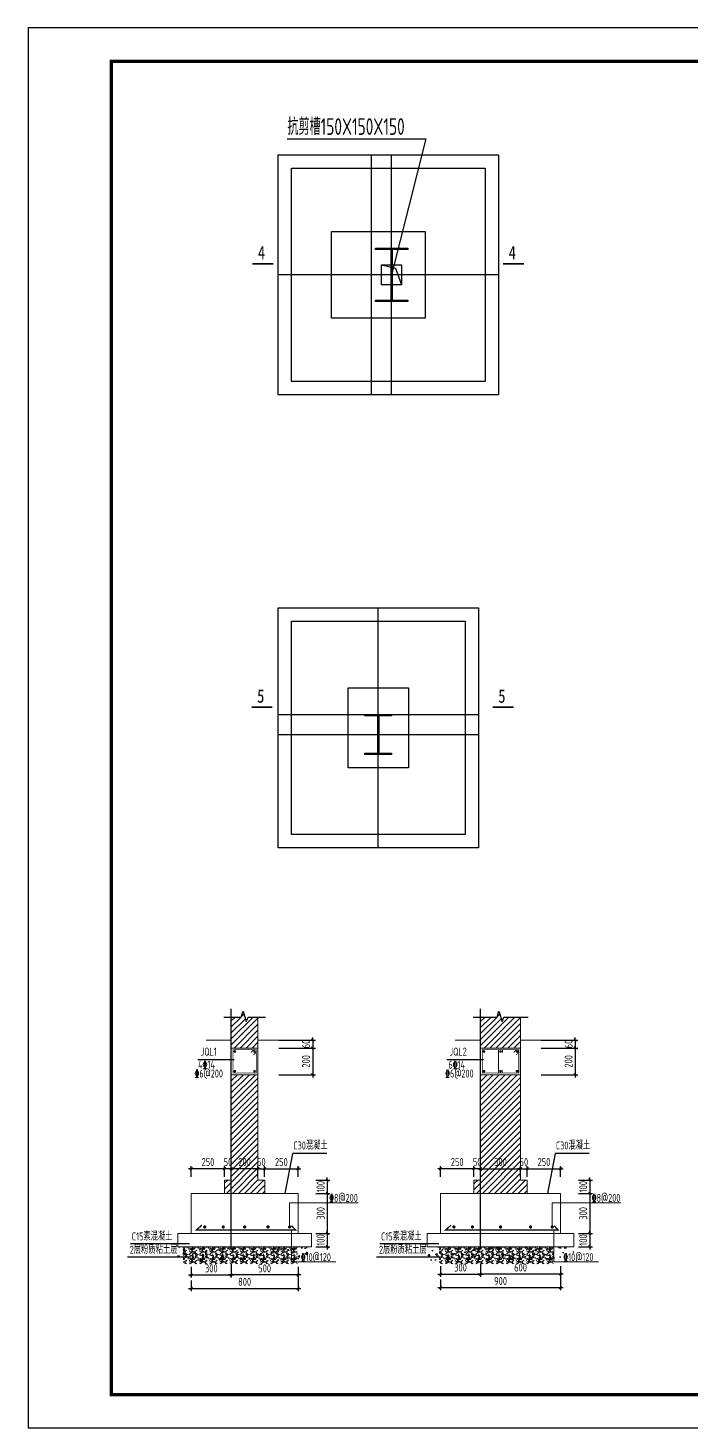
# Model space of a CAD drawing. Extents: x 32461 to 372567, y -698896 to 182569.
# Drawn here: x 231500 to 236476, y -12207 to -1707 of the extents above; entities that cross this region are included whole.
import ezdxf
from ezdxf.enums import TextEntityAlignment as Align

# ---------------------------------------------------------------- set-up
doc = ezdxf.new("R2010")
doc.units = 0
doc.header["$LTSCALE"] = 1000
doc.header["$MEASUREMENT"] = 0
doc.linetypes.add('DOTE', pattern=[2.42, 2, -0.2, 0.02, -0.2])
doc.layers.get('0').update_dxf_attribs({"linetype": 'CONTINUOUS'})
doc.layers.get('Defpoints').update_dxf_attribs({"linetype": 'CONTINUOUS'})
for name, color, linetype in [('AXIS', 3, 'CONTINUOUS'), ('DIM', 3, 'CONTINUOUS'), ('DIM_SYMB', 3, 'CONTINUOUS'), ('DOTE', 252, 'CONTINUOUS'), ('PUB_HATCH', 8, 'CONTINUOUS'), ('PUB_TEXT', 7, 'CONTINUOUS'), ('PUB_TITLE', 4, 'CONTINUOUS'), ('REIN', 1, 'CONTINUOUS'), ('S_BEAMDIMMASS', 2, 'CONTINUOUS'), ('TEXT', 7, 'CONTINUOUS'), ('THIN', 7, 'CONTINUOUS'), ('基础', 2, 'CONTINUOUS'), ('柱', 2, 'CONTINUOUS'), ('钢柱', 3, 'CONTINUOUS')]:
    doc.layers.add(name, color=color, linetype=linetype)
doc.layers.add('填满-深', color=8, linetype='CONTINUOUS', lineweight=5)
doc.layers.add('砖墙', color=6, linetype='CONTINUOUS', lineweight=25)
doc.styles.add('-楷体_GB2312', font='', dxfattribs={"width": 0.8})
doc.styles.add('TSSD_DIMENSION', font='Tssdeng.shx', dxfattribs={"width": 0.8, "bigfont": 'hztxt.shx'})
doc.styles.add('TSSD_REIN', font='atssdeng.shx', dxfattribs={"width": 0.7, "bigfont": 'atssdchn.shx'})
doc.styles.get('-楷体_GB2312').set_extended_font_data('SimSun')
doc.dimstyles.new('TSSD_20_100', dxfattribs={"dimtxt": 300, "dimasz": 100, "dimexe": 100, "dimexo": 250, "dimgap": 100, "dimtad": 1, "dimdec": 0, "dimlfac": 0.2, "dimzin": 0, "dimdsep": 46, "dimtxsty": 'TSSD_DIMENSION', "dimblk": 'ARCHTICK', "dimcen": 0, "dimdle": 100, "dimclrt": 7, "dimadec": 0, "dimazin": 0, "dimtfac": 1, "dimtdec": 0, "dimtix": 1, "dimtmove": 2, "dimatfit": 3, "dimfxl": 0, "dimtolj": 1, "dimtzin": 0, "dimarcsym": 0})
pattern_1 = [(50, (0, 7825.19), (143.452037, -12.550427), [15, -165]), (355, (0, 7825.19), (-27.75027, 150.43843), [12, -132]), (100.4514, (11.95, 7824.14), (115.70188, 137.88791), [12.74804, -140.22842]), (46.1842, (0, 7865.19), (213.44821, -33.1038), [22.5, -247.5]), (96.6356, (17.79, 7862.43), (186.93254, 194.82357), [19.12206, -210.3426]), (351.1842, (0, 7865.19), (186.93239, 194.82372), [18, -198]), (21, (20, 7855.19), (119.38141, -80.52378), [15, -165]), (326, (20, 7855.19), (48.66307, 145.03001), [12, -132]), (71.4514, (29.95, 7848.48), (168.044526, 64.5061), [12.74804, -140.22842]), (37.5, (0, 7825.186), (2.431971, 66.578771), [0, -130.4, 0, -134, 0, -132.5]), (7.5, (0, 7825.186), (52.613907, 78.882342), [0, -76.4, 0, -127.4, 0, -50.5]), (327.5, (-44.6, 7825.186), (106.764487, -4.510974), [0, -50, 0, -156, 0, -207]), (317.5, (-64.6, 7825.19), (116.637234, 20.020996), [0, -65, 0, -103.6, 0, -147])]

# ---------------------------------------------------------------- blocks, each defined once
blk = doc.blocks.new('_ArchTick')
at = {"color": 0, "linetype": 'ByBlock', "const_width": 0.4}
blk.add_lwpolyline([(-0.5, -0.5), (0.5, 0.5)], dxfattribs=at)
blk = doc.blocks.new('*D166')
at = {"layer": 'Defpoints', "color": 0}
for p in [(230673, -34580), (230673, -35080), (231348, -35080)]:
    blk.add_point(p, dxfattribs=at)
at = {"layer": 'DIM', "color": 0, "lineweight": -2}
for p, q in [((230923, -34580), (231448, -34580)), ((231348, -34580), (231348, -34480)), ((231348, -34580), (231348, -35080)), ((230923, -35080), (231448, -35080)), ((231348, -35080), (231348, -35180))]:
    blk.add_line(p, q, dxfattribs=at)
at = {"layer": 'DIM', "color": 0, "lineweight": -2, "xscale": 100, "yscale": 100, "zscale": 100}
for p, rotation in [((231348, -34580), 270), ((231348, -35080), 90)]:
    blk.add_blockref('_ArchTick', p, dxfattribs=dict(at, rotation=rotation))
at = {"layer": 'DIM', "color": 7, "insert": (231098, -34830), "char_height": 300, "attachment_point": 5, "rotation": 90, "style": 'TSSD_DIMENSION'}
blk.add_mtext('\\A1;100', dxfattribs=at)
blk = doc.blocks.new('*D167')
at = {"layer": 'Defpoints', "color": 0}
for p in [(229000, -34155), (228750, -34709), (229000, -34709)]:
    blk.add_point(p, dxfattribs=at)
at = {"layer": 'DIM', "color": 0, "lineweight": -2}
for p, q in [((228750, -34459), (228750, -34055)), ((229000, -34459), (229000, -34055)), ((228750, -34155), (228650, -34155)), ((228750, -34155), (229000, -34155)), ((229000, -34155), (229100, -34155))]:
    blk.add_line(p, q, dxfattribs=at)
at = {"layer": 'DIM', "color": 0, "lineweight": -2, "xscale": 100, "yscale": 100, "zscale": 100}
blk.add_blockref('_ArchTick', (228750, -34155), dxfattribs=at)
at = {"layer": 'DIM', "color": 0, "lineweight": -2, "xscale": 100, "yscale": 100, "zscale": 100, "rotation": 180}
blk.add_blockref('_ArchTick', (229000, -34155), dxfattribs=at)
at = {"layer": 'DIM', "color": 7, "insert": (228875, -33905), "char_height": 300, "attachment_point": 5, "style": 'TSSD_DIMENSION'}
blk.add_mtext('\\A1;50', dxfattribs=at)
blk = doc.blocks.new('*D168')
at = {"layer": 'Defpoints', "color": 0}
for p in [(230250, -34155), (229000, -34709), (230250, -34709)]:
    blk.add_point(p, dxfattribs=at)
at = {"layer": 'DIM', "color": 0, "lineweight": -2}
for p, q in [((229000, -34459), (229000, -34055)), ((230250, -34459), (230250, -34055)), ((228900, -34155), (230350, -34155))]:
    blk.add_line(p, q, dxfattribs=at)
at = {"layer": 'DIM', "color": 0, "lineweight": -2, "xscale": 100, "yscale": 100, "zscale": 100, "rotation": 180}
blk.add_blockref('_ArchTick', (229000, -34155), dxfattribs=at)
at = {"layer": 'DIM', "color": 0, "lineweight": -2, "xscale": 100, "yscale": 100, "zscale": 100}
blk.add_blockref('_ArchTick', (230250, -34155), dxfattribs=at)
at = {"layer": 'DIM', "color": 7, "insert": (229625, -33905), "char_height": 300, "attachment_point": 5, "style": 'TSSD_DIMENSION'}
blk.add_mtext('\\A1;250', dxfattribs=at)
blk = doc.blocks.new('*D169')
at = {"layer": 'Defpoints', "color": 0}
for p in [(227500, -34155), (227500, -34709), (227750, -34709)]:
    blk.add_point(p, dxfattribs=at)
at = {"layer": 'DIM', "color": 0, "lineweight": -2}
for p, q in [((227500, -34459), (227500, -34055)), ((227750, -34459), (227750, -34055)), ((227500, -34155), (227400, -34155)), ((227750, -34155), (227500, -34155)), ((227750, -34155), (227850, -34155))]:
    blk.add_line(p, q, dxfattribs=at)
at = {"layer": 'DIM', "color": 0, "lineweight": -2, "xscale": 100, "yscale": 100, "zscale": 100}
blk.add_blockref('_ArchTick', (227500, -34155), dxfattribs=at)
at = {"layer": 'DIM', "color": 0, "lineweight": -2, "xscale": 100, "yscale": 100, "zscale": 100, "rotation": 180}
blk.add_blockref('_ArchTick', (227750, -34155), dxfattribs=at)
at = {"layer": 'DIM', "color": 7, "insert": (227625, -33905), "char_height": 300, "attachment_point": 5, "style": 'TSSD_DIMENSION'}
blk.add_mtext('\\A1;50', dxfattribs=at)
blk = doc.blocks.new('*D170')
at = {"layer": 'Defpoints', "color": 0}
for p in [(226250, -34155), (226250, -34709), (227500, -34709)]:
    blk.add_point(p, dxfattribs=at)
at = {"layer": 'DIM', "color": 0, "lineweight": -2}
for p, q in [((226250, -34459), (226250, -34055)), ((227500, -34459), (227500, -34055)), ((227600, -34155), (226150, -34155))]:
    blk.add_line(p, q, dxfattribs=at)
at = {"layer": 'DIM', "color": 0, "lineweight": -2, "xscale": 100, "yscale": 100, "zscale": 100, "rotation": 180}
blk.add_blockref('_ArchTick', (226250, -34155), dxfattribs=at)
at = {"layer": 'DIM', "color": 0, "lineweight": -2, "xscale": 100, "yscale": 100, "zscale": 100}
blk.add_blockref('_ArchTick', (227500, -34155), dxfattribs=at)
at = {"layer": 'DIM', "color": 7, "insert": (226875, -33905), "char_height": 300, "attachment_point": 5, "style": 'TSSD_DIMENSION'}
blk.add_mtext('\\A1;250', dxfattribs=at)
blk = doc.blocks.new('*D171')
at = {"layer": 'Defpoints', "color": 0}
for p in [(229278, -29330), (229278, -29630), (230801, -29630)]:
    blk.add_point(p, dxfattribs=at)
at = {"layer": 'DIM', "color": 0, "lineweight": -2}
for p, q in [((229528, -29330), (230901, -29330)), ((230801, -29330), (230801, -29230)), ((230801, -29330), (230801, -29630)), ((229528, -29630), (230901, -29630)), ((230801, -29630), (230801, -29730))]:
    blk.add_line(p, q, dxfattribs=at)
at = {"layer": 'DIM', "color": 0, "lineweight": -2, "xscale": 100, "yscale": 100, "zscale": 100}
for p, rotation in [((230801, -29330), 270), ((230801, -29630), 90)]:
    blk.add_blockref('_ArchTick', p, dxfattribs=dict(at, rotation=rotation))
at = {"layer": 'DIM', "color": 7, "insert": (230551, -29480), "char_height": 300, "attachment_point": 5, "rotation": 90, "style": 'TSSD_DIMENSION'}
blk.add_mtext('\\A1;60', dxfattribs=at)
blk = doc.blocks.new('*D172')
at = {"layer": 'Defpoints', "color": 0}
for p in [(229278, -29630), (229278, -30630), (230801, -30630)]:
    blk.add_point(p, dxfattribs=at)
at = {"layer": 'DIM', "color": 0, "lineweight": -2}
for p, q in [((229528, -29630), (230901, -29630)), ((230801, -29530), (230801, -30730)), ((229528, -30630), (230901, -30630))]:
    blk.add_line(p, q, dxfattribs=at)
at = {"layer": 'DIM', "color": 0, "lineweight": -2, "xscale": 100, "yscale": 100, "zscale": 100}
for p, rotation in [((230801, -29630), 90), ((230801, -30630), 270)]:
    blk.add_blockref('_ArchTick', p, dxfattribs=dict(at, rotation=rotation))
at = {"layer": 'DIM', "color": 7, "insert": (230551, -30130), "char_height": 300, "attachment_point": 5, "rotation": 90, "style": 'TSSD_DIMENSION'}
blk.add_mtext('\\A1;200', dxfattribs=at)
blk = doc.blocks.new('*D173')
at = {"layer": 'Defpoints', "color": 0}
for p in [(230795, -35080), (230697, -36580), (231348, -36580)]:
    blk.add_point(p, dxfattribs=at)
at = {"layer": 'DIM', "color": 0, "lineweight": -2}
for p, q in [((231045, -35080), (231448, -35080)), ((231348, -34980), (231348, -36680)), ((230947, -36580), (231448, -36580))]:
    blk.add_line(p, q, dxfattribs=at)
at = {"layer": 'DIM', "color": 0, "lineweight": -2, "xscale": 100, "yscale": 100, "zscale": 100}
for p, rotation in [((231348, -35080), 90), ((231348, -36580), 270)]:
    blk.add_blockref('_ArchTick', p, dxfattribs=dict(at, rotation=rotation))
at = {"layer": 'DIM', "color": 7, "insert": (231098, -35830), "char_height": 300, "attachment_point": 5, "rotation": 90, "style": 'TSSD_DIMENSION'}
blk.add_mtext('\\A1;300', dxfattribs=at)
blk = doc.blocks.new('*D174')
at = {"layer": 'Defpoints', "color": 0}
for p in [(227750, -37489), (230250, -37588), (227750, -38141)]:
    blk.add_point(p, dxfattribs=at)
at = {"layer": 'DIM', "color": 0, "lineweight": -2}
for p, q in [((227750, -37739), (227750, -38241)), ((230350, -38141), (227650, -38141)), ((230250, -37838), (230250, -38241))]:
    blk.add_line(p, q, dxfattribs=at)
at = {"layer": 'DIM', "color": 0, "lineweight": -2, "xscale": 100, "yscale": 100, "zscale": 100, "rotation": 180}
blk.add_blockref('_ArchTick', (227750, -38141), dxfattribs=at)
at = {"layer": 'DIM', "color": 0, "lineweight": -2, "xscale": 100, "yscale": 100, "zscale": 100}
blk.add_blockref('_ArchTick', (230250, -38141), dxfattribs=at)
at = {"layer": 'DIM', "color": 7, "insert": (229000, -37891), "char_height": 300, "attachment_point": 5, "style": 'TSSD_DIMENSION'}
blk.add_mtext('\\A1;500', dxfattribs=at)
blk = doc.blocks.new('*D175')
at = {"layer": 'Defpoints', "color": 0}
for p in [(226250, -37588), (227750, -37489), (227750, -38141)]:
    blk.add_point(p, dxfattribs=at)
at = {"layer": 'DIM', "color": 0, "lineweight": -2}
for p, q in [((227750, -37739), (227750, -38241)), ((226150, -38141), (227850, -38141)), ((226250, -37838), (226250, -38241))]:
    blk.add_line(p, q, dxfattribs=at)
at = {"layer": 'DIM', "color": 0, "lineweight": -2, "xscale": 100, "yscale": 100, "zscale": 100, "rotation": 180}
blk.add_blockref('_ArchTick', (226250, -38141), dxfattribs=at)
at = {"layer": 'DIM', "color": 0, "lineweight": -2, "xscale": 100, "yscale": 100, "zscale": 100}
blk.add_blockref('_ArchTick', (227750, -38141), dxfattribs=at)
at = {"layer": 'DIM', "color": 7, "insert": (227000, -37891), "char_height": 300, "attachment_point": 5, "style": 'TSSD_DIMENSION'}
blk.add_mtext('\\A1;300', dxfattribs=at)
blk = doc.blocks.new('*D176')
at = {"layer": 'Defpoints', "color": 0}
for p in [(226250, -38092), (230250, -37994), (230250, -38646)]:
    blk.add_point(p, dxfattribs=at)
at = {"layer": 'DIM', "color": 0, "lineweight": -2}
for p, q in [((230250, -38244), (230250, -38746)), ((226150, -38646), (230350, -38646)), ((226250, -38342), (226250, -38746))]:
    blk.add_line(p, q, dxfattribs=at)
at = {"layer": 'DIM', "color": 0, "lineweight": -2, "xscale": 100, "yscale": 100, "zscale": 100, "rotation": 180}
blk.add_blockref('_ArchTick', (226250, -38646), dxfattribs=at)
at = {"layer": 'DIM', "color": 0, "lineweight": -2, "xscale": 100, "yscale": 100, "zscale": 100}
blk.add_blockref('_ArchTick', (230250, -38646), dxfattribs=at)
at = {"layer": 'DIM', "color": 7, "insert": (228250, -38396), "char_height": 300, "attachment_point": 5, "style": 'TSSD_DIMENSION'}
blk.add_mtext('\\A1;800', dxfattribs=at)
blk = doc.blocks.new('*D177')
at = {"layer": 'Defpoints', "color": 0}
for p in [(230673, -36580), (230673, -37080), (231348, -37080)]:
    blk.add_point(p, dxfattribs=at)
at = {"layer": 'DIM', "color": 0, "lineweight": -2}
for p, q in [((230923, -36580), (231448, -36580)), ((231348, -36580), (231348, -36480)), ((231348, -36580), (231348, -37080)), ((230923, -37080), (231448, -37080)), ((231348, -37080), (231348, -37180))]:
    blk.add_line(p, q, dxfattribs=at)
at = {"layer": 'DIM', "color": 0, "lineweight": -2, "xscale": 100, "yscale": 100, "zscale": 100}
for p, rotation in [((231348, -36580), 270), ((231348, -37080), 90)]:
    blk.add_blockref('_ArchTick', p, dxfattribs=dict(at, rotation=rotation))
at = {"layer": 'DIM', "color": 7, "insert": (231098, -36830), "char_height": 300, "attachment_point": 5, "rotation": 90, "style": 'TSSD_DIMENSION'}
blk.add_mtext('\\A1;100', dxfattribs=at)
blk = doc.blocks.new('*D178')
at = {"layer": 'Defpoints', "color": 0}
for p in [(227750, -34155), (227750, -34709), (228750, -34709)]:
    blk.add_point(p, dxfattribs=at)
at = {"layer": 'DIM', "color": 0, "lineweight": -2}
for p, q in [((227750, -34459), (227750, -34055)), ((228750, -34459), (228750, -34055)), ((228850, -34155), (227650, -34155))]:
    blk.add_line(p, q, dxfattribs=at)
at = {"layer": 'DIM', "color": 0, "lineweight": -2, "xscale": 100, "yscale": 100, "zscale": 100, "rotation": 180}
blk.add_blockref('_ArchTick', (227750, -34155), dxfattribs=at)
at = {"layer": 'DIM', "color": 0, "lineweight": -2, "xscale": 100, "yscale": 100, "zscale": 100}
blk.add_blockref('_ArchTick', (228750, -34155), dxfattribs=at)
at = {"layer": 'DIM', "color": 7, "insert": (228250, -33905), "char_height": 300, "attachment_point": 5, "style": 'TSSD_DIMENSION'}
blk.add_mtext('\\A1;200', dxfattribs=at)
blk = doc.blocks.new('*D179')
at = {"layer": 'Defpoints', "color": 0}
for p in [(240511, -34580), (240511, -35080), (241187, -35080)]:
    blk.add_point(p, dxfattribs=at)
at = {"layer": 'DIM', "color": 0, "lineweight": -2}
for p, q in [((240761, -34580), (241287, -34580)), ((241187, -34580), (241187, -34480)), ((241187, -34580), (241187, -35080)), ((240761, -35080), (241287, -35080)), ((241187, -35080), (241187, -35180))]:
    blk.add_line(p, q, dxfattribs=at)
at = {"layer": 'DIM', "color": 0, "lineweight": -2, "xscale": 100, "yscale": 100, "zscale": 100}
for p, rotation in [((241187, -34580), 270), ((241187, -35080), 90)]:
    blk.add_blockref('_ArchTick', p, dxfattribs=dict(at, rotation=rotation))
at = {"layer": 'DIM', "color": 7, "insert": (240937, -34830), "char_height": 300, "attachment_point": 5, "rotation": 90, "style": 'TSSD_DIMENSION'}
blk.add_mtext('\\A1;100', dxfattribs=at)
blk = doc.blocks.new('*D180')
at = {"layer": 'Defpoints', "color": 0}
for p in [(238839, -34155), (238589, -34709), (238839, -34709)]:
    blk.add_point(p, dxfattribs=at)
at = {"layer": 'DIM', "color": 0, "lineweight": -2}
for p, q in [((238589, -34459), (238589, -34055)), ((238839, -34459), (238839, -34055)), ((238589, -34155), (238489, -34155)), ((238589, -34155), (238839, -34155)), ((238839, -34155), (238939, -34155))]:
    blk.add_line(p, q, dxfattribs=at)
at = {"layer": 'DIM', "color": 0, "lineweight": -2, "xscale": 100, "yscale": 100, "zscale": 100}
blk.add_blockref('_ArchTick', (238589, -34155), dxfattribs=at)
at = {"layer": 'DIM', "color": 0, "lineweight": -2, "xscale": 100, "yscale": 100, "zscale": 100, "rotation": 180}
blk.add_blockref('_ArchTick', (238839, -34155), dxfattribs=at)
at = {"layer": 'DIM', "color": 7, "insert": (238714, -33905), "char_height": 300, "attachment_point": 5, "style": 'TSSD_DIMENSION'}
blk.add_mtext('\\A1;50', dxfattribs=at)
blk = doc.blocks.new('*D181')
at = {"layer": 'Defpoints', "color": 0}
for p in [(240089, -34155), (238839, -34709), (240089, -34709)]:
    blk.add_point(p, dxfattribs=at)
at = {"layer": 'DIM', "color": 0, "lineweight": -2}
for p, q in [((238839, -34459), (238839, -34055)), ((240089, -34459), (240089, -34055)), ((238739, -34155), (240189, -34155))]:
    blk.add_line(p, q, dxfattribs=at)
at = {"layer": 'DIM', "color": 0, "lineweight": -2, "xscale": 100, "yscale": 100, "zscale": 100, "rotation": 180}
blk.add_blockref('_ArchTick', (238839, -34155), dxfattribs=at)
at = {"layer": 'DIM', "color": 0, "lineweight": -2, "xscale": 100, "yscale": 100, "zscale": 100}
blk.add_blockref('_ArchTick', (240089, -34155), dxfattribs=at)
at = {"layer": 'DIM', "color": 7, "insert": (239464, -33905), "char_height": 300, "attachment_point": 5, "style": 'TSSD_DIMENSION'}
blk.add_mtext('\\A1;250', dxfattribs=at)
blk = doc.blocks.new('*D182')
at = {"layer": 'Defpoints', "color": 0}
for p in [(236839, -34155), (236839, -34709), (237089, -34709)]:
    blk.add_point(p, dxfattribs=at)
at = {"layer": 'DIM', "color": 0, "lineweight": -2}
for p, q in [((236839, -34459), (236839, -34055)), ((237089, -34459), (237089, -34055)), ((236839, -34155), (236739, -34155)), ((237089, -34155), (236839, -34155)), ((237089, -34155), (237189, -34155))]:
    blk.add_line(p, q, dxfattribs=at)
at = {"layer": 'DIM', "color": 0, "lineweight": -2, "xscale": 100, "yscale": 100, "zscale": 100}
blk.add_blockref('_ArchTick', (236839, -34155), dxfattribs=at)
at = {"layer": 'DIM', "color": 0, "lineweight": -2, "xscale": 100, "yscale": 100, "zscale": 100, "rotation": 180}
blk.add_blockref('_ArchTick', (237089, -34155), dxfattribs=at)
at = {"layer": 'DIM', "color": 7, "insert": (236964, -33905), "char_height": 300, "attachment_point": 5, "style": 'TSSD_DIMENSION'}
blk.add_mtext('\\A1;50', dxfattribs=at)
blk = doc.blocks.new('*D183')
at = {"layer": 'Defpoints', "color": 0}
for p in [(235589, -34155), (235589, -34709), (236839, -34709)]:
    blk.add_point(p, dxfattribs=at)
at = {"layer": 'DIM', "color": 0, "lineweight": -2}
for p, q in [((235589, -34459), (235589, -34055)), ((236839, -34459), (236839, -34055)), ((236939, -34155), (235489, -34155))]:
    blk.add_line(p, q, dxfattribs=at)
at = {"layer": 'DIM', "color": 0, "lineweight": -2, "xscale": 100, "yscale": 100, "zscale": 100, "rotation": 180}
blk.add_blockref('_ArchTick', (235589, -34155), dxfattribs=at)
at = {"layer": 'DIM', "color": 0, "lineweight": -2, "xscale": 100, "yscale": 100, "zscale": 100}
blk.add_blockref('_ArchTick', (236839, -34155), dxfattribs=at)
at = {"layer": 'DIM', "color": 7, "insert": (236214, -33905), "char_height": 300, "attachment_point": 5, "style": 'TSSD_DIMENSION'}
blk.add_mtext('\\A1;250', dxfattribs=at)
blk = doc.blocks.new('*D184')
at = {"layer": 'Defpoints', "color": 0}
for p in [(239116, -29330), (239116, -29630), (240639, -29630)]:
    blk.add_point(p, dxfattribs=at)
at = {"layer": 'DIM', "color": 0, "lineweight": -2}
for p, q in [((239366, -29330), (240739, -29330)), ((240639, -29330), (240639, -29230)), ((240639, -29330), (240639, -29630)), ((239366, -29630), (240739, -29630)), ((240639, -29630), (240639, -29730))]:
    blk.add_line(p, q, dxfattribs=at)
at = {"layer": 'DIM', "color": 0, "lineweight": -2, "xscale": 100, "yscale": 100, "zscale": 100}
for p, rotation in [((240639, -29330), 270), ((240639, -29630), 90)]:
    blk.add_blockref('_ArchTick', p, dxfattribs=dict(at, rotation=rotation))
at = {"layer": 'DIM', "color": 7, "insert": (240389, -29480), "char_height": 300, "attachment_point": 5, "rotation": 90, "style": 'TSSD_DIMENSION'}
blk.add_mtext('\\A1;60', dxfattribs=at)
blk = doc.blocks.new('*D185')
at = {"layer": 'Defpoints', "color": 0}
for p in [(239116, -29630), (239116, -30630), (240639, -30630)]:
    blk.add_point(p, dxfattribs=at)
at = {"layer": 'DIM', "color": 0, "lineweight": -2}
for p, q in [((239366, -29630), (240739, -29630)), ((240639, -29530), (240639, -30730)), ((239366, -30630), (240739, -30630))]:
    blk.add_line(p, q, dxfattribs=at)
at = {"layer": 'DIM', "color": 0, "lineweight": -2, "xscale": 100, "yscale": 100, "zscale": 100}
for p, rotation in [((240639, -29630), 90), ((240639, -30630), 270)]:
    blk.add_blockref('_ArchTick', p, dxfattribs=dict(at, rotation=rotation))
at = {"layer": 'DIM', "color": 7, "insert": (240389, -30130), "char_height": 300, "attachment_point": 5, "rotation": 90, "style": 'TSSD_DIMENSION'}
blk.add_mtext('\\A1;200', dxfattribs=at)
blk = doc.blocks.new('*D186')
at = {"layer": 'Defpoints', "color": 0}
for p in [(240633, -35080), (240535, -36580), (241187, -36580)]:
    blk.add_point(p, dxfattribs=at)
at = {"layer": 'DIM', "color": 0, "lineweight": -2}
for p, q in [((240883, -35080), (241287, -35080)), ((241187, -34980), (241187, -36680)), ((240785, -36580), (241287, -36580))]:
    blk.add_line(p, q, dxfattribs=at)
at = {"layer": 'DIM', "color": 0, "lineweight": -2, "xscale": 100, "yscale": 100, "zscale": 100}
for p, rotation in [((241187, -35080), 90), ((241187, -36580), 270)]:
    blk.add_blockref('_ArchTick', p, dxfattribs=dict(at, rotation=rotation))
at = {"layer": 'DIM', "color": 7, "insert": (240937, -35830), "char_height": 300, "attachment_point": 5, "rotation": 90, "style": 'TSSD_DIMENSION'}
blk.add_mtext('\\A1;300', dxfattribs=at)
blk = doc.blocks.new('*D187')
at = {"layer": 'Defpoints', "color": 0}
for p in [(237089, -37460), (240089, -37558), (237089, -38112)]:
    blk.add_point(p, dxfattribs=at)
at = {"layer": 'DIM', "color": 0, "lineweight": -2}
for p, q in [((237089, -37710), (237089, -38212)), ((240189, -38112), (236989, -38112)), ((240089, -37808), (240089, -38212))]:
    blk.add_line(p, q, dxfattribs=at)
at = {"layer": 'DIM', "color": 0, "lineweight": -2, "xscale": 100, "yscale": 100, "zscale": 100, "rotation": 180}
blk.add_blockref('_ArchTick', (237089, -38112), dxfattribs=at)
at = {"layer": 'DIM', "color": 0, "lineweight": -2, "xscale": 100, "yscale": 100, "zscale": 100}
blk.add_blockref('_ArchTick', (240089, -38112), dxfattribs=at)
at = {"layer": 'DIM', "color": 7, "insert": (238589, -37862), "char_height": 300, "attachment_point": 5, "style": 'TSSD_DIMENSION'}
blk.add_mtext('\\A1;600', dxfattribs=at)
blk = doc.blocks.new('*D188')
at = {"layer": 'Defpoints', "color": 0}
for p in [(235589, -37558), (237089, -37460), (237089, -38112)]:
    blk.add_point(p, dxfattribs=at)
at = {"layer": 'DIM', "color": 0, "lineweight": -2}
for p, q in [((237089, -37710), (237089, -38212)), ((235489, -38112), (237189, -38112)), ((235589, -37808), (235589, -38212))]:
    blk.add_line(p, q, dxfattribs=at)
at = {"layer": 'DIM', "color": 0, "lineweight": -2, "xscale": 100, "yscale": 100, "zscale": 100, "rotation": 180}
blk.add_blockref('_ArchTick', (235589, -38112), dxfattribs=at)
at = {"layer": 'DIM', "color": 0, "lineweight": -2, "xscale": 100, "yscale": 100, "zscale": 100}
blk.add_blockref('_ArchTick', (237089, -38112), dxfattribs=at)
at = {"layer": 'DIM', "color": 7, "insert": (236339, -37862), "char_height": 300, "attachment_point": 5, "style": 'TSSD_DIMENSION'}
blk.add_mtext('\\A1;300', dxfattribs=at)
blk = doc.blocks.new('*D189')
at = {"layer": 'Defpoints', "color": 0}
for p in [(235589, -38063), (240089, -37965), (240089, -38616)]:
    blk.add_point(p, dxfattribs=at)
at = {"layer": 'DIM', "color": 0, "lineweight": -2}
for p, q in [((235589, -38313), (235589, -38716)), ((240089, -38215), (240089, -38716)), ((235489, -38616), (240189, -38616))]:
    blk.add_line(p, q, dxfattribs=at)
at = {"layer": 'DIM', "color": 0, "lineweight": -2, "xscale": 100, "yscale": 100, "zscale": 100, "rotation": 180}
blk.add_blockref('_ArchTick', (235589, -38616), dxfattribs=at)
at = {"layer": 'DIM', "color": 0, "lineweight": -2, "xscale": 100, "yscale": 100, "zscale": 100}
blk.add_blockref('_ArchTick', (240089, -38616), dxfattribs=at)
at = {"layer": 'DIM', "color": 7, "insert": (237839, -38366), "char_height": 300, "attachment_point": 5, "style": 'TSSD_DIMENSION'}
blk.add_mtext('\\A1;900', dxfattribs=at)
blk = doc.blocks.new('*D190')
at = {"layer": 'Defpoints', "color": 0}
for p in [(240511, -36580), (240511, -37080), (241187, -37080)]:
    blk.add_point(p, dxfattribs=at)
at = {"layer": 'DIM', "color": 0, "lineweight": -2}
for p, q in [((240761, -36580), (241287, -36580)), ((241187, -36580), (241187, -36480)), ((241187, -36580), (241187, -37080)), ((240761, -37080), (241287, -37080)), ((241187, -37080), (241187, -37180))]:
    blk.add_line(p, q, dxfattribs=at)
at = {"layer": 'DIM', "color": 0, "lineweight": -2, "xscale": 100, "yscale": 100, "zscale": 100}
for p, rotation in [((241187, -36580), 270), ((241187, -37080), 90)]:
    blk.add_blockref('_ArchTick', p, dxfattribs=dict(at, rotation=rotation))
at = {"layer": 'DIM', "color": 7, "insert": (240937, -36830), "char_height": 300, "attachment_point": 5, "rotation": 90, "style": 'TSSD_DIMENSION'}
blk.add_mtext('\\A1;100', dxfattribs=at)
blk = doc.blocks.new('*D191')
at = {"layer": 'Defpoints', "color": 0}
for p in [(238589, -34155), (237089, -34709), (238589, -34709)]:
    blk.add_point(p, dxfattribs=at)
at = {"layer": 'DIM', "color": 0, "lineweight": -2}
for p, q in [((237089, -34459), (237089, -34055)), ((238589, -34459), (238589, -34055)), ((236989, -34155), (238689, -34155))]:
    blk.add_line(p, q, dxfattribs=at)
at = {"layer": 'DIM', "color": 0, "lineweight": -2, "xscale": 100, "yscale": 100, "zscale": 100, "rotation": 180}
blk.add_blockref('_ArchTick', (237089, -34155), dxfattribs=at)
at = {"layer": 'DIM', "color": 0, "lineweight": -2, "xscale": 100, "yscale": 100, "zscale": 100}
blk.add_blockref('_ArchTick', (238589, -34155), dxfattribs=at)
at = {"layer": 'DIM', "color": 7, "insert": (237839, -33905), "char_height": 300, "attachment_point": 5, "style": 'TSSD_DIMENSION'}
blk.add_mtext('\\A1;300', dxfattribs=at)
blk = doc.blocks.new('新块DFHDFGHD')
at = {"layer": 'PUB_HATCH'}
h = blk.add_hatch(dxfattribs=at)
h.set_pattern_fill('ANSI31', color=256, scale=100, style=0)
h.set_pattern_definition([(45, (-5159.15, 79133.59), (-112.2532, 112.2532), [])])
h.paths.add_polyline_path([(228750.5, -28469.5), (228380.5, -28469.5), (228310.5, -28639.5), (228250.5, -28444.5), (228250.5, -29629.9), (228750.5, -29629.9)])
h.paths.add_polyline_path([(227750.5, -29629.9), (228250.5, -29629.9), (228250.5, -28444.5), (228190.5, -28249.5), (228120.5, -28469.5), (227750.5, -28469.5)])
h.paths.add_polyline_path([(228750.5, -30629.9), (228250.5, -30629.9), (228250.5, -35079.9), (229000.5, -35079.9), (229000.5, -34579.9), (228750.5, -34579.9)])
h.paths.add_polyline_path([(228250.5, -30629.9), (227750.5, -30629.9), (227750.5, -34579.9), (227500.5, -34579.9), (227500.5, -35079.9), (228250.5, -35079.9)])
h.paths.add_polyline_path([(228643.6, -33680.3), (229107.4, -33680.3), (229107.4, -34130.3), (228643.6, -34130.3)], flags=9)
h.paths.add_polyline_path([(227393.6, -33680.3), (227857.4, -33680.3), (227857.4, -34130.3), (227393.6, -34130.3)], flags=9)
h = blk.add_hatch(dxfattribs=at)
h.set_pattern_fill('ANSI31', color=256, scale=100, style=0)
h.set_pattern_definition([(45, (4428.99, 79133.59), (-112.2532, 112.2532), [])])
h.paths.add_polyline_path([(237838.6, -29629.9), (238588.6, -29629.9), (238588.6, -28469.5), (237968.6, -28469.5), (237898.6, -28639.5), (237838.6, -28444.5)])
h.paths.add_polyline_path([(237838.6, -28444.5), (237778.6, -28249.5), (237708.6, -28469.5), (237088.6, -28469.5), (237088.6, -29629.9), (237838.6, -29629.9)])
h.paths.add_polyline_path([(237838.6, -35079.9), (238838.6, -35079.9), (238838.6, -34579.9), (238588.6, -34579.9), (238588.6, -30629.9), (237838.6, -30629.9)])
h.paths.add_polyline_path([(237838.6, -30629.9), (237088.6, -30629.9), (237088.6, -34579.9), (236838.6, -34579.9), (236838.6, -35079.9), (237838.6, -35079.9)])
h.paths.add_polyline_path([(238481.7, -33680.3), (238945.6, -33680.3), (238945.6, -34130.3), (238481.7, -34130.3)], flags=9)
h.paths.add_polyline_path([(236731.7, -33680.3), (237195.6, -33680.3), (237195.6, -34130.3), (236731.7, -34130.3)], flags=9)
at = {"layer": '填满-深'}
h = blk.add_hatch(dxfattribs=at)
h.set_pattern_fill('GRAVEL', color=256, scale=50, style=0)
h.set_pattern_definition([(228.0128, (-23142.193, 167511.79), (-3048.00259, -3429.0042134), [51.25815, -5074.575]), (184.9697, (-23176.483, 167473.691), (4572.0073959, 380.9973113), [87.96075, -8708.1]), (132.5104, (-23264.113, 167466.07), (3809.9972277, -4191.0040939), [62.0223, -6140.205]), (267.2737, (-23412.703, 167370.821), (380.9983456, 7619.997548), [80.10075, -7929.96]), (292.8337, (-23416.513, 167290.811), (-1905.0054083, 4572.0025995), [78.5451, -7775.97]), (357.2737, (-23386.033, 167218.421), (-7619.997548, 380.9983456), [80.10075, -7929.96]), (37.6942, (-23306.023, 167214.611), (-4953.0031292, -3809.99660355), [105.9291, -10486.965]), (72.2553, (-23222.203, 167279.381), (2667.0053348, 8382.0024309), [100.008, -9900.795]), (121.4296, (-23191.723, 167374.631), (-3048.0007853, 4952.994174), [80.37195, -7956.825]), (175.2364, (-23233.633, 167443.21), (4190.996708, -380.9964244), [91.75695, -4496.085]), (222.3974, (-23325.073, 167450.831), (-4572.0001376, -4190.9945476), [118.6617, -11747.52]), (138.8141, (-23035.513, 167367.01), (-2666.998301, 2285.9964836), [40.50075, -4009.59]), (171.4692, (-23065.993, 167393.681), (4952.9924393, -762.00192), [77.0523, -7628.19]), (225, (-23142.2, 167405.1), (-7e-14, -380.99974), [53.88135, -484.9335]), (203.1986, (-23168.863, 167450.83), (1905.006424, 762.003341), [29.01615, -2872.59]), (291.8014, (-23195.53, 167439.4), (-381.000267, 1143.000736), [41.0349, -2010.72]), (30.9638, (-23180.29, 167401.3), (1142.998793, 762.000594), [66.648, -2154.945]), (161.5651, (-23123.14, 167435.59), (762.000348, -380.999433), [48.19305, -1156.635]), (16.3895, (-23416.513, 167439.4), (3810.0021021, 1142.9976225), [67.5132, -6683.82]), (70.3462, (-23351.743, 167458.45), (-1523.9957533, -4190.9940733), [56.63985, -5607.33]), (293.1986, (-23123.143, 167511.79), (-762.003341, 1905.006424), [58.032, -2843.58]), (343.6105, (-23100.283, 167458.45), (-3810.0021021, 1142.9976225), [67.5132, -6683.82]), (339.444, (-23416.513, 167203.18), (-1905.0023646, 761.9990754), [65.10525, -3190.155]), (294.7751, (-23355.553, 167180.32), (-1904.9955605, 4190.998054), [54.5508, -5400.54]), (66.8014, (-23119.333, 167130.79), (762.003341, 1905.006424), [58.032, -2843.58]), (17.354, (-23096.473, 167184.13), (-4953.0002673, -1523.9977013), [63.86745, -6322.86]), (69.444, (-23306.023, 167130.79), (-761.9990754, -1905.0023646), [32.5527, -3222.72]), (101.3099, (-23142.19, 167130.79), (-380.99812, 1523.995119), [19.42725, -1923.3]), (165.9638, (-23146, 167149.84), (1143.000803, -380.99934), [78.5451, -1492.3575]), (186.009, (-23222.203, 167168.89), (3809.9943817, 380.9991103), [72.79005, -7206.21]), (303.6901, (-23180.29, 167367.01), (-381.00013, 761.999265), [54.9486, -1318.767]), (353.1572, (-23149.813, 167321.291), (6477.0026785, -762.00341275), [95.93355, -9497.4]), (60.9454, (-23054.563, 167309.86), (-1523.996455, -2666.9936416), [39.2262, -3883.41]), (90, (-23035.5, 167344.15), (-381, 381), [22.86, -358.14]), (120.2564, (-23229.823, 167180.32), (1523.99677, -2666.9986549), [52.93005, -5240.085]), (48.0128, (-23256.493, 167226.04), (3048.00259, 3429.0042134), [102.51645, -5023.32]), (0, (-23187.9, 167302.24), (381, 381), [99.06, -281.94]), (325.3048, (-23088.853, 167302.24), (-3809.9933986, 2667.0002536), [60.2415, -5963.895]), (254.0546, (-23039.323, 167267.95), (-381.000972, -1524.0036305), [55.47435, -2718.255]), (207.646, (-23054.563, 167214.611), (-7238.99745735, -3810.0023962), [90.32175, -8941.875]), (175.4261, (-23134.573, 167172.701), (-4953.0011407, 380.9981567), [95.55435, -9459.87]), (175.4261, (-23134.573, 167172.701), (-4953.0011407, 380.9981567), [95.55435, -9459.87])])
h.paths.add_polyline_path([(225951.7, -37079.9), (230217.5, -37079.9), (230217.5, -37726.5), (225951.7, -37726.5)])
h = blk.add_hatch(dxfattribs=at)
h.set_pattern_fill('GRAVEL', color=256, scale=50, style=0)
h.set_pattern_definition([(228.0128, (-13554.053, 167511.79), (-3048.00259, -3429.0042134), [51.25815, -5074.575]), (184.9697, (-13588.343, 167473.691), (4572.0073959, 380.9973113), [87.96075, -8708.1]), (132.5104, (-13675.973, 167466.07), (3809.9972277, -4191.0040939), [62.0223, -6140.205]), (267.2737, (-13824.563, 167370.821), (380.9983456, 7619.997548), [80.10075, -7929.96]), (292.8337, (-13828.373, 167290.811), (-1905.0054083, 4572.0025995), [78.5451, -7775.97]), (357.2737, (-13797.893, 167218.421), (-7619.997548, 380.9983456), [80.10075, -7929.96]), (37.6942, (-13717.883, 167214.611), (-4953.0031292, -3809.99660355), [105.9291, -10486.965]), (72.2553, (-13634.063, 167279.381), (2667.0053348, 8382.0024309), [100.008, -9900.795]), (121.4296, (-13603.583, 167374.631), (-3048.0007853, 4952.994174), [80.37195, -7956.825]), (175.2364, (-13645.493, 167443.21), (4190.996708, -380.9964244), [91.75695, -4496.085]), (222.3974, (-13736.933, 167450.831), (-4572.0001376, -4190.9945476), [118.6617, -11747.52]), (138.8141, (-13447.373, 167367.01), (-2666.998301, 2285.9964836), [40.50075, -4009.59]), (171.4692, (-13477.853, 167393.681), (4952.9924393, -762.00192), [77.0523, -7628.19]), (225, (-13554.05, 167405.1), (-7e-14, -380.99974), [53.88135, -484.9335]), (203.1986, (-13580.723, 167450.83), (1905.006424, 762.003341), [29.01615, -2872.59]), (291.8014, (-13607.39, 167439.4), (-381.000267, 1143.000736), [41.0349, -2010.72]), (30.9638, (-13592.153, 167401.3), (1142.998793, 762.000594), [66.648, -2154.945]), (161.5651, (-13535, 167435.59), (762.000348, -380.999433), [48.19305, -1156.635]), (16.3895, (-13828.373, 167439.4), (3810.0021021, 1142.9976225), [67.5132, -6683.82]), (70.3462, (-13763.603, 167458.45), (-1523.9957533, -4190.9940733), [56.63985, -5607.33]), (293.1986, (-13535.003, 167511.79), (-762.003341, 1905.006424), [58.032, -2843.58]), (343.6105, (-13512.143, 167458.45), (-3810.0021021, 1142.9976225), [67.5132, -6683.82]), (339.444, (-13828.373, 167203.18), (-1905.0023646, 761.9990754), [65.10525, -3190.155]), (294.7751, (-13767.413, 167180.32), (-1904.9955605, 4190.998054), [54.5508, -5400.54]), (66.8014, (-13531.193, 167130.79), (762.003341, 1905.006424), [58.032, -2843.58]), (17.354, (-13508.333, 167184.13), (-4953.0002673, -1523.9977013), [63.86745, -6322.86]), (69.444, (-13717.883, 167130.79), (-761.9990754, -1905.0023646), [32.5527, -3222.72]), (101.3099, (-13554.05, 167130.79), (-380.99812, 1523.995119), [19.42725, -1923.3]), (165.9638, (-13557.86, 167149.84), (1143.000803, -380.99934), [78.5451, -1492.3575]), (186.009, (-13634.063, 167168.89), (3809.9943817, 380.9991103), [72.79005, -7206.21]), (303.6901, (-13592.15, 167367.01), (-381.00013, 761.999265), [54.9486, -1318.767]), (353.1572, (-13561.673, 167321.291), (6477.0026785, -762.00341275), [95.93355, -9497.4]), (60.9454, (-13466.423, 167309.86), (-1523.996455, -2666.9936416), [39.2262, -3883.41]), (90, (-13447.37, 167344.15), (-381, 381), [22.86, -358.14]), (120.2564, (-13641.683, 167180.32), (1523.99677, -2666.9986549), [52.93005, -5240.085]), (48.0128, (-13668.353, 167226.04), (3048.00259, 3429.0042134), [102.51645, -5023.32]), (0, (-13599.77, 167302.24), (381, 381), [99.06, -281.94]), (325.3048, (-13500.713, 167302.24), (-3809.9933986, 2667.0002536), [60.2415, -5963.895]), (254.0546, (-13451.183, 167267.95), (-381.000972, -1524.0036305), [55.47435, -2718.255]), (207.646, (-13466.423, 167214.611), (-7238.99745735, -3810.0023962), [90.32175, -8941.875]), (175.4261, (-13546.433, 167172.701), (-4953.0011407, 380.9981567), [95.55435, -9459.87]), (175.4261, (-13546.433, 167172.701), (-4953.0011407, 380.9981567), [95.55435, -9459.87])])
h.paths.add_polyline_path([(235539.8, -37079.9), (239805.7, -37079.9), (239805.7, -37726.5), (235539.8, -37726.5)])
at = {"color": 1, "const_width": 50}
for points in [[(226644.8, -36271.5), (226449.1, -36449.4), (230152, -36449.4), (230008.5, -36293.4)], [(235983, -36271.5), (235787.3, -36449.4), (239990.1, -36449.4), (239846.7, -36293.4)]]:
    blk.add_lwpolyline(points, dxfattribs=at)
at = {"color": 1}
for points, const_width in [([(226785, -36340.2, -1), (226724.7, -36340.2, -1)], 59.7), ([(227478.1, -36340.2, -1), (227417.9, -36340.2, -1)], 59.7), ([(228280.6, -36340.2, -1), (228220.4, -36340.2, -1)], 59.7), ([(229155.9, -36340.2, -1), (229095.7, -36340.2, -1)], 59.7), ([(229906.3, -36340.2, 1), (229966.6, -36340.2, 1)], 59.8), ([(236123.1, -36340.2, -1), (236062.8, -36340.2, -1)], 59.7), ([(236816.3, -36340.2, -1), (236756, -36340.2, -1)], 59.7), ([(237868.8, -36340.2, -1), (237808.5, -36340.2, -1)], 59.7), ([(238994.1, -36340.2, -1), (238933.8, -36340.2, -1)], 59.7), ([(239744.4, -36340.2, 1), (239804.7, -36340.2, 1)], 59.8)]:
    blk.add_lwpolyline(points, format="xyb", close=True, dxfattribs=dict(at, const_width=const_width))
at = {"layer": 'DIM_SYMB'}
for points in [[(227470.5, -28469.5), (228120.5, -28469.5), (228190.5, -28249.5), (228310.5, -28639.5), (228380.5, -28469.5), (229030.5, -28469.5)], [(236808.6, -28469.5), (237708.6, -28469.5), (237778.6, -28249.5), (237898.6, -28639.5), (237968.6, -28469.5), (238868.6, -28469.5)]]:
    blk.add_lwpolyline(points, dxfattribs=at)
at = {"layer": 'DOTE'}
for p, q in [((227750.5, -37164.5), (227750.5, -28161.7)), ((237088.6, -37164.5), (237088.6, -28161.7))]:
    blk.add_line(p, q, dxfattribs=at)
at = {"layer": 'REIN', "const_width": 30}
for points in [[(228489.7, -29798.8), (228593.6, -29694.9), (228685.5, -29694.9), (228685.5, -30564.9), (227815.5, -30564.9), (227815.5, -29694.9), (228685.5, -29694.9), (228685.5, -29786.8), (228581.6, -29890.8)], [(238327.8, -29798.8), (238431.8, -29694.9), (238523.6, -29694.9), (238523.6, -30564.9), (237153.6, -30564.9), (237153.6, -29694.9), (238523.6, -29694.9), (238523.6, -29786.8), (238419.7, -29890.8)], [(237913.3, -29806.2), (237913.3, -29694.9), (237763.3, -29694.9), (237763.3, -30564.9), (237921.8, -30564.9), (237921.8, -30440.7)]]:
    blk.add_lwpolyline(points, dxfattribs=at)
at = {"layer": 'REIN', "const_width": 50}
for points in [[(227855.5, -29759.9, 1), (227905.5, -29759.9, 1)], [(228595.5, -29759.9, 1), (228645.5, -29759.9, 1)], [(237193.6, -29759.9, 1), (237243.6, -29759.9, 1)], [(237813.6, -29759.9, 1), (237863.6, -29759.9, 1)], [(238433.6, -29759.9, 1), (238483.6, -29759.9, 1)], [(227855.5, -30499.9, 1), (227905.5, -30499.9, 1)], [(228595.5, -30499.9, 1), (228645.5, -30499.9, 1)], [(237193.6, -30499.9, 1), (237243.6, -30499.9, 1)], [(237813.6, -30499.9, 1), (237863.6, -30499.9, 1)], [(238433.6, -30499.9, 1), (238483.6, -30499.9, 1)]]:
    blk.add_lwpolyline(points, format="xyb", close=True, dxfattribs=at)
at = {"layer": 'TEXT', "lineweight": 9}
for p, q in [((229936.4, -36340.2), (229936.4, -35430.6)), ((229936.4, -35430.6), (232506.9, -35430.6)), ((239774.6, -36340.2), (239774.6, -35430.6)), ((239774.6, -35430.6), (242345, -35430.6)), ((230000.8, -36449.4), (230000.8, -37642.1)), ((239838.9, -36449.4), (239838.9, -37642.1)), ((230000.8, -37642.1), (231667.9, -37642.1)), ((239838.9, -37642.1), (241506, -37642.1))]:
    blk.add_line(p, q, dxfattribs=at)
at = {"layer": 'THIN'}
for p, q in [((227857, -30067.9), (226491.6, -30067.9)), ((237195.1, -30067.9), (235829.8, -30067.9)), ((230049.2, -33587.9), (229760.6, -35079.9)), ((231326.8, -33587.9), (230049.2, -33587.9)), ((239887.4, -33587.9), (239598.7, -35079.9)), ((241164.9, -33587.9), (239887.4, -33587.9)), ((223976.7, -36959.3), (226185.7, -36959.3)), ((233314.8, -36959.3), (235523.8, -36959.3)), ((223855.8, -37459.4), (226227.6, -37459.4)), ((233194, -37459.4), (235565.7, -37459.4))]:
    blk.add_line(p, q, dxfattribs=at)
at = {"layer": '砖墙', "lineweight": 5}
for p, q in [((227750.5, -34579.9), (227750.5, -28469.5)), ((228750.5, -34579.9), (228750.5, -28469.5)), ((237088.6, -34579.9), (237088.6, -28469.5)), ((238588.6, -34579.9), (238588.6, -28469.5)), ((226802.3, -29329.9), (227750.5, -29329.9)), ((228750.5, -29329.9), (229698.6, -29329.9)), ((236140.5, -29329.9), (237088.6, -29329.9)), ((238588.6, -29329.9), (239536.8, -29329.9)), ((227750.5, -29629.9), (228750.5, -29629.9)), ((237088.6, -29629.9), (238588.6, -29629.9)), ((227750.5, -30629.9), (228750.5, -30629.9)), ((237088.6, -30629.9), (238588.6, -30629.9)), ((227500.5, -34579.9), (227750.5, -34579.9)), ((227500.5, -35079.9), (227500.5, -34579.9)), ((228750.5, -34579.9), (229000.5, -34579.9)), ((229000.5, -35079.9), (229000.5, -34579.9)), ((236838.6, -34579.9), (237088.6, -34579.9)), ((236838.6, -35079.9), (236838.6, -34579.9)), ((238588.6, -34579.9), (238838.6, -34579.9)), ((238838.6, -35079.9), (238838.6, -34579.9)), ((226250.5, -35079.9), (230250.5, -35079.9)), ((226250.5, -35079.9), (226250.5, -36579.9)), ((230250.5, -35079.9), (230250.5, -36579.9)), ((235588.6, -35079.9), (240088.6, -35079.9)), ((235588.6, -35079.9), (235588.6, -36579.9)), ((240088.6, -35079.9), (240088.6, -36579.9)), ((226250.5, -36579.9), (225750.5, -36579.9)), ((225750.5, -36579.9), (225750.5, -37079.9)), ((226250.5, -36579.9), (230250.5, -36579.9)), ((230250.5, -36579.9), (230750.5, -36579.9)), ((230750.5, -36579.9), (230750.5, -37079.9)), ((235588.6, -36579.9), (235088.6, -36579.9)), ((235088.6, -36579.9), (235088.6, -37079.9)), ((235588.6, -36579.9), (240088.6, -36579.9)), ((240088.6, -36579.9), (240588.6, -36579.9)), ((240588.6, -36579.9), (240588.6, -37079.9)), ((225750.5, -37079.9), (230750.5, -37079.9)), ((235088.6, -37079.9), (240588.6, -37079.9))]:
    blk.add_line(p, q, dxfattribs=at)
at = {"layer": 'TEXT', "style": 'TSSD_REIN', "width": 0.7}
for s, p in [('JQL1', (226601.9, -30005.6)), ('JQL2', (235927.2, -30005.6)), ('C30混凝土', (230073.8, -33525.7)), ('C30混凝土', (239912, -33525.7)), ('C15素混凝土', (224020.2, -36935.8)), ('C15素混凝土', (233358.4, -36935.8)), ('2层粉质粘土层', (223943.6, -37432.9)), ('2层粉质粘土层', (233281.8, -37432.9))]:
    blk.add_text(s, height=300, dxfattribs=at).set_placement(p, align=Align.BOTTOM_LEFT)
at = {"layer": 'TEXT', "lineweight": 9, "style": 'TSSD_REIN', "width": 0.7}
for s, p in [('%%1326@200', (226372.5, -30736.5, 48)), ('4%%13214', (226507, -30404.8, 48)), ('%%1326@200', (235763.5, -30736.5, 48)), ('6%%13214', (235885.8, -30404.8, 48)), ('%%1328@200', (231418.6, -35399.9, 48)), ('%%1328@200', (241256.8, -35399.9, 48)), ('%%13210@120', (230355.4, -37622.5)), ('%%13210@120', (240193.5, -37622.5))]:
    blk.add_text(s, height=300, dxfattribs=at).set_placement(p)
at = {"layer": 'DIM'}
for base, p1, p2, angle, picture, middle in [((230801.3, -29629.9), (229277.5, -29329.9), (229277.5, -29629.9), 90, '*D171', (230551.3, -29479.9)), ((240639.4, -29629.9), (239115.7, -29329.9), (239115.7, -29629.9), 90, '*D184', (240389.4, -29479.9)), ((230801.3, -30629.9), (229277.5, -29629.9), (229277.5, -30629.9), 90, '*D172', (230551.3, -30129.9)), ((240639.4, -30629.9), (239115.7, -29629.9), (239115.7, -30629.9), 90, '*D185', (240389.4, -30129.9)), ((226250.5, -34155.3), (227500.5, -34708.7), (226250.5, -34708.7), 180, '*D170', (226875.5, -33905.3)), ((227500.5, -34155.3), (227750.5, -34708.7), (227500.5, -34708.7), 180, '*D169', (227625.5, -33905.3)), ((227750.5, -34155.3), (228750.5, -34708.7), (227750.5, -34708.7), 180, '*D178', (228250.5, -33905.3)), ((235588.6, -34155.3), (236838.6, -34708.7), (235588.6, -34708.7), 180, '*D183', (236213.6, -33905.3)), ((236838.6, -34155.3), (237088.6, -34708.7), (236838.6, -34708.7), 180, '*D182', (236963.6, -33905.3)), ((231348.4, -35079.9), (230673.2, -34579.9), (230673.2, -35079.9), 90, '*D166', (231098.4, -34829.9)), ((241186.5, -35079.9), (240511.4, -34579.9), (240511.4, -35079.9), 90, '*D179', (240936.5, -34829.9)), ((231348.4, -36579.9), (230795, -35079.9), (230696.6, -36579.9), 270, '*D173', (231098.4, -35829.9)), ((241186.5, -36579.9), (240633.1, -35079.9), (240534.8, -36579.9), 270, '*D186', (240936.5, -35829.9)), ((231348.4, -37079.9), (230673.2, -36579.9), (230673.2, -37079.9), 90, '*D177', (231098.4, -36829.9)), ((241186.5, -37079.9), (240511.4, -36579.9), (240511.4, -37079.9), 90, '*D190', (240936.5, -36829.9)), ((227750.5, -38141.2), (230250.5, -37587.7), (227750.5, -37489.4), 180, '*D174', (229000.5, -37891.2)), ((237088.6, -38111.8), (240088.6, -37558.3), (237088.6, -37460), 180, '*D187', (238588.6, -37861.8))]:
    dim = blk.add_linear_dim(base=base, p1=p1, p2=p2, angle=angle, dimstyle='TSSD_20_100', dxfattribs=at)
    dim.commit()
    dim.dimension.update_dxf_attribs({"geometry": picture, "text_midpoint": middle})
for base, p1, p2, picture, middle in [((229000.5, -34155.3), (228750.5, -34708.7), (229000.5, -34708.7), '*D167', (228875.5, -33905.3)), ((230250.5, -34155.3), (229000.5, -34708.7), (230250.5, -34708.7), '*D168', (229625.5, -33905.3)), ((238588.6, -34155.3), (237088.6, -34708.7), (238588.6, -34708.7), '*D191', (237838.6, -33905.3)), ((238838.6, -34155.3), (238588.6, -34708.7), (238838.6, -34708.7), '*D180', (238713.6, -33905.3)), ((240088.6, -34155.3), (238838.6, -34708.7), (240088.6, -34708.7), '*D181', (239463.6, -33905.3)), ((227750.5, -38141.2), (226250.5, -37587.7), (227750.5, -37489.4), '*D175', (227000.5, -37891.2)), ((237088.6, -38111.8), (235588.6, -37558.3), (237088.6, -37460), '*D188', (236338.6, -37861.8)), ((230250.5, -38645.9), (226250.5, -38092.4), (230250.5, -37994.1), '*D176', (228250.5, -38395.9)), ((240088.6, -38616.5), (235588.6, -38063), (240088.6, -37964.7), '*D189', (237838.6, -38366.5))]:
    dim = blk.add_linear_dim(base=base, p1=p1, p2=p2, dimstyle='TSSD_20_100', dxfattribs=at)
    dim.commit()
    dim.dimension.update_dxf_attribs({"geometry": picture, "text_midpoint": middle})

msp = doc.modelspace()

# ---------------------------------------------------------------- hatches: boundary and pattern name
at = {"layer": 'PUB_HATCH'}
h = msp.add_hatch(dxfattribs=at)
h.set_pattern_fill('混凝土', color=256, scale=20, style=0)
h.set_pattern_definition(pattern_1)
h.paths.add_polyline_path([(232623.4, -10847.9), (233623.4, -10847.9), (233623.4, -10947.9), (232623.4, -10947.9)])
h = msp.add_hatch(dxfattribs=at)
h.set_pattern_fill('混凝土', color=256, scale=20, style=0)
h.set_pattern_definition(pattern_1)
h.paths.add_polyline_path([(234491, -10847.9), (235591, -10847.9), (235591, -10947.9), (234491, -10947.9)])

# ---------------------------------------------------------------- linework, layer by layer
at = {"layer": 'AXIS', "const_width": 12.5}
for points in [[(233338, -3474.4), (233181.3, -3474.4)], [(235217.2, -3474.4), (235060.5, -3474.4)], [(233331.8, -6799.5), (233175.1, -6799.5)], [(235139.2, -6799.5), (234982.5, -6799.5)]]:
    msp.add_lwpolyline(points, dxfattribs=at)
at = {"layer": 'DOTE', "color": 251, "linetype": 'DOTE'}
for p, q in [((234075.1, -4458.3), (234075.1, -2658.3)), ((234225.1, -4458.3), (234225.1, -2658.3)), ((235025.1, -3558.3), (233375.1, -3558.3)), ((234125.1, -7854.6), (234125.1, -6054.6)), ((233375.1, -6854.6), (234875.1, -6854.6)), ((233375.1, -7004.6), (234875.1, -7004.6))]:
    msp.add_line(p, q, dxfattribs=at)
at = {"layer": 'PUB_TEXT'}
msp.add_lwpolyline([(234300.1, -3483.3), (234300.1, -3633.3), (234150.1, -3633.3), (234150.1, -3483.3)], close=True, dxfattribs=at)
msp.add_lwpolyline([(234150.1, -3483.3), (234255, -3508.2), (234300.1, -3633.3)], dxfattribs=at)
at = {"layer": 'PUB_TITLE'}
msp.add_lwpolyline([(231499.9, -12206.8), (250074.9, -12206.8), (250074.9, -1706.8), (231499.9, -1706.8)], close=True, dxfattribs=at)
at = {"layer": 'PUB_TITLE', "const_width": 25}
msp.add_lwpolyline([(232124.9, -11956.8), (249824.9, -11956.8), (249824.9, -1956.8), (232124.9, -1956.8)], close=True, dxfattribs=at)
at = {"layer": 'S_BEAMDIMMASS'}
for p, q in [((233442.3, -2538.3), (234480.3, -2538.3)), ((234480.3, -2538.3), (234225.1, -3558.3))]:
    msp.add_line(p, q, dxfattribs=at)
at = {"layer": '基础'}
for points in [[(233375.1, -2658.3), (235025.1, -2658.3), (235025.1, -4458.3), (233375.1, -4458.3)], [(233475.1, -2758.3), (234925.1, -2758.3), (234925.1, -4358.3), (233475.1, -4358.3)], [(233375.1, -6054.6), (234875.1, -6054.6), (234875.1, -7854.6), (233375.1, -7854.6)], [(233475.1, -6154.6), (234775.1, -6154.6), (234775.1, -7754.6), (233475.1, -7754.6)]]:
    msp.add_lwpolyline(points, close=True, dxfattribs=at)
at = {"layer": '柱'}
for points in [[(233775.1, -3233.3), (234475.1, -3233.3), (234475.1, -3883.3), (233775.1, -3883.3)], [(233900.1, -6654.6), (234350.1, -6654.6), (234350.1, -7254.6), (233900.1, -7254.6)]]:
    msp.add_lwpolyline(points, close=True, dxfattribs=at)
at = {"layer": '钢柱'}
for points in [[(234345.1, -3758.3), (234105.1, -3758.3), (234105.1, -3748.3), (234221.1, -3748.3), (234221.1, -3368.3), (234105.1, -3368.3), (234105.1, -3358.3), (234345.1, -3358.3), (234345.1, -3368.3), (234229.1, -3368.3), (234229.1, -3748.3), (234345.1, -3748.3), (234345.1, -3758.3)], [(234225.1, -7154.6), (234025.1, -7154.6), (234025.1, -7144.6), (234121.1, -7144.6), (234121.1, -6864.6), (234025.1, -6864.6), (234025.1, -6854.6), (234225.1, -6854.6), (234225.1, -6864.6), (234129.1, -6864.6), (234129.1, -7144.6), (234225.1, -7144.6), (234225.1, -7154.6)]]:
    msp.add_lwpolyline(points, dxfattribs=at)

# ---------------------------------------------------------------- block references
at = {"layer": 'PUB_HATCH', "xscale": 0.2, "yscale": 0.2, "zscale": 0.2}
msp.add_blockref('新块DFHDFGHD', (187473.3, -3431), dxfattribs=at)

# ---------------------------------------------------------------- texts
at = {"layer": 'PUB_TEXT', "style": '-楷体_GB2312', "width": 0.8}
for s, p in [('4', (233222.7, -3442)), ('4', (235102, -3442)), ('5', (233216.6, -6767)), ('5', (235023.9, -6767))]:
    msp.add_text(s, height=100, dxfattribs=at).set_placement(p)
at = {"layer": 'S_BEAMDIMMASS', "style": 'TSSD_REIN', "width": 0.7}
msp.add_text('抗剪槽150X150X150', height=125, dxfattribs=at).set_placement((233443.7, -2508.4))

doc.saveas('drawing.dxf')
